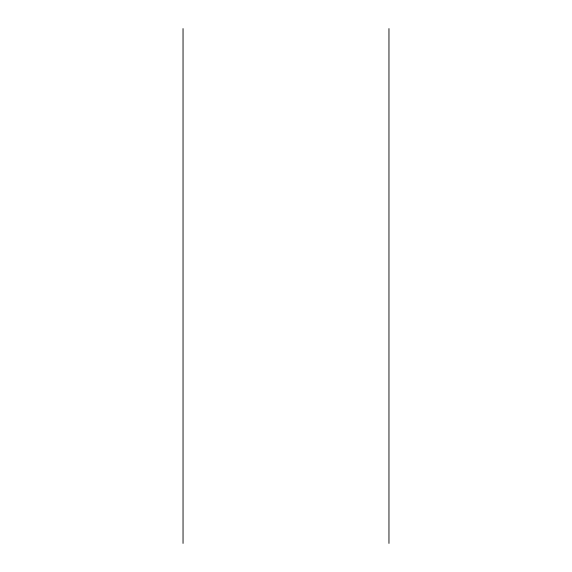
<?xml version="1.0" encoding="UTF-8"?>
<svg xmlns="http://www.w3.org/2000/svg" width="572" height="572" viewBox="0 0 572 572"><rect width="100%" height="100%" fill="white"/><g stroke="black" fill="none" stroke-linecap="round" stroke-linejoin="round"><path stroke-width="0.86" d="M388.96 28.6L388.96 543.4M183.04 28.6L183.04 543.4"/></g></svg>
